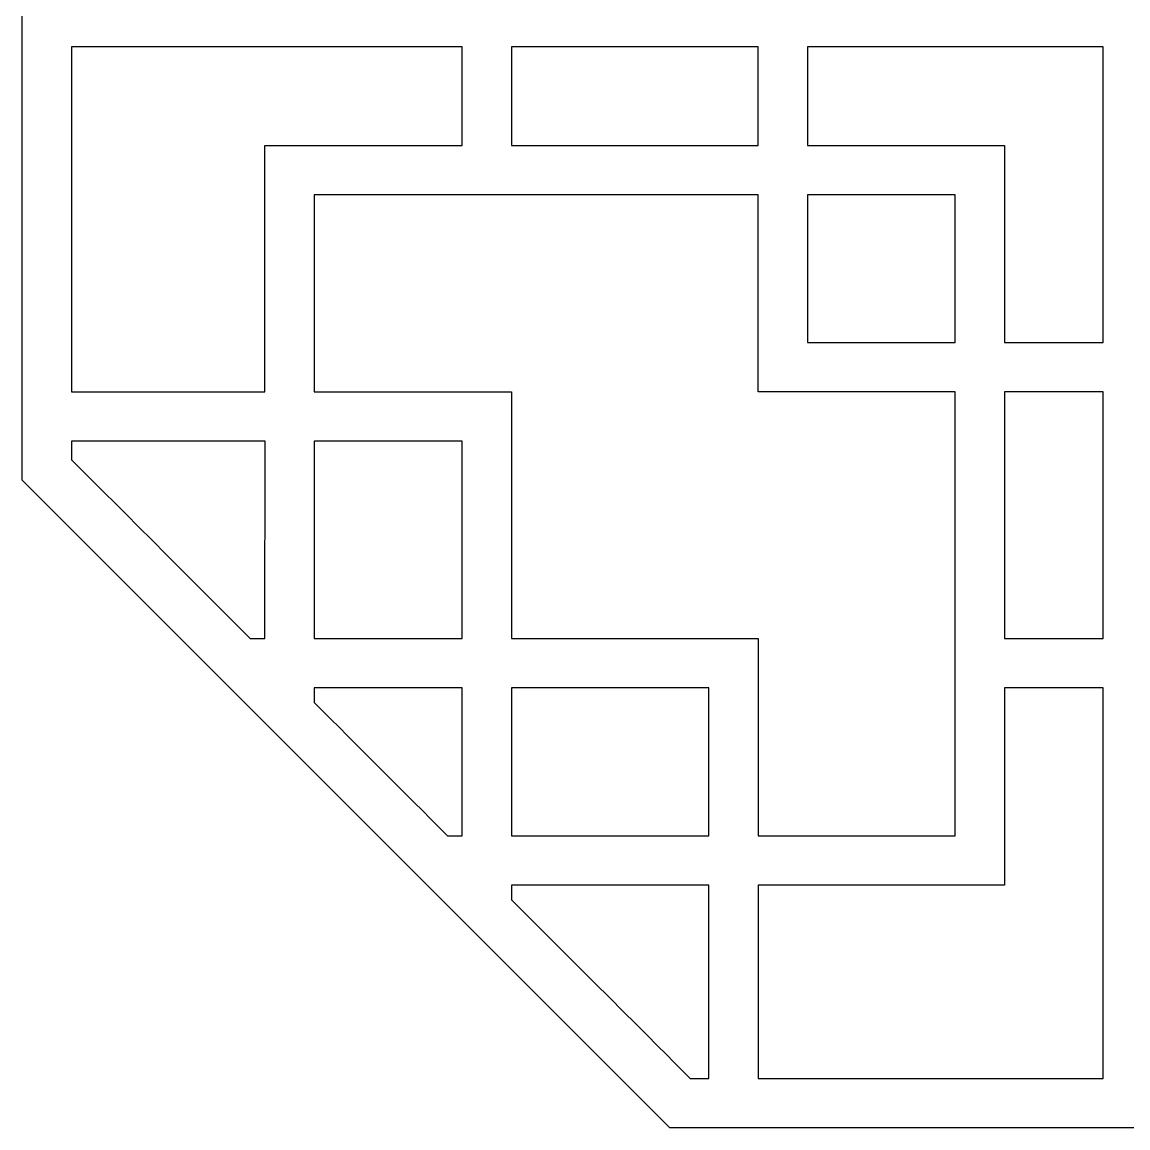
# Model space of a CAD drawing. Header units: centimetres. Extents: x -7.3 to 5.7, y -13.2 to 13.7.
# Drawn here: x -7.33 to -0.8, y 0.62 to 7.15 of the extents above; entities that cross this region are included whole.
import ezdxf

# ---------------------------------------------------------------- set-up
doc = ezdxf.new("R2010")
doc.units = ezdxf.units.CM
doc.header["$MEASUREMENT"] = 0
doc.layers.add('layer 1', color=7, linetype='Continuous')

msp = doc.modelspace()

# ---------------------------------------------------------------- linework, layer by layer
at = {"layer": 'layer 1', "color": 177}
for points, knots in [([(5.72088, 9.84734), (5.72088, 9.84734), (1.89988, 13.66834), (1.89988, 13.66834), (1.89988, 13.66834), (1.89988, 13.66834), (-3.50464, 13.66834), (-3.50464, 13.66834), (-3.50464, 13.66834), (-3.50464, 13.66834), (-7.32564, 9.84734), (-7.32564, 9.84734), (-7.32564, 9.84734), (-7.32564, 9.84734), (-7.32564, 4.44282), (-7.32564, 4.44282), (-7.32564, 4.44282), (-7.32564, 4.44282), (-3.50464, 0.62182), (-3.50464, 0.62182), (-3.50464, 0.62182), (-3.50464, 0.62182), (1.89988, 0.62182), (1.89988, 0.62182), (1.89988, 0.62182), (1.89988, 0.62182), (5.72088, 4.44282), (5.72088, 4.44282), (5.72088, 4.44282), (5.72088, 4.44282), (5.72088, 9.84734), (5.72088, 9.84734), (5.72088, 9.84734), (5.72088, 9.84734), (5.72088, 9.84734), (5.72088, 9.84734)], [0, 0, 0, 0, 0.1, 0.1, 0.1, 0.1, 0.2, 0.2, 0.2, 0.2, 0.3, 0.3, 0.3, 0.3, 0.4, 0.4, 0.4, 0.4, 0.5, 0.5, 0.5, 0.5, 0.6, 0.6, 0.6, 0.6, 0.7, 0.7, 0.7, 0.7, 0.8, 0.8, 0.8, 0.8, 1, 1, 1, 1]), ([(-7.03455, 6.99994), (-7.03455, 6.99994), (-4.72938, 6.99994), (-4.72938, 6.99994), (-4.72938, 6.99994), (-4.72938, 6.99994), (-4.72938, 6.41774), (-4.72938, 6.41774), (-4.72938, 6.41774), (-4.72938, 6.41774), (-5.89298, 6.41774), (-5.89298, 6.41774), (-5.89298, 6.41774), (-5.89298, 6.41774), (-5.89298, 4.96386), (-5.89298, 4.96386), (-5.89298, 4.96386), (-5.89298, 4.96386), (-7.03455, 4.96386), (-7.03455, 4.96386), (-7.03455, 4.96386), (-7.03455, 4.96386), (-7.03455, 5.05274), (-7.03455, 5.05274), (-7.03455, 5.05274), (-7.03455, 5.05274), (-7.03455, 5.14896), (-7.03455, 5.14896), (-7.03455, 5.14896), (-7.03455, 5.14896), (-7.03455, 5.2517), (-7.03455, 5.2517), (-7.03455, 5.2517), (-7.03455, 5.2517), (-7.03455, 5.36097), (-7.03455, 5.36097), (-7.03455, 5.36097), (-7.03455, 5.36097), (-7.03455, 5.47593), (-7.03455, 5.47593), (-7.03455, 5.47593), (-7.03455, 5.47593), (-7.03455, 5.59661), (-7.03455, 5.59661), (-7.03455, 5.59661), (-7.03455, 5.59661), (-7.03455, 5.72219), (-7.03455, 5.72219), (-7.03455, 5.72219), (-7.03455, 5.72219), (-7.03455, 5.85184), (-7.03455, 5.85184), (-7.03455, 5.85184), (-7.03455, 5.85184), (-7.03455, 5.98557), (-7.03455, 5.98557), (-7.03455, 5.98557), (-7.03455, 5.98557), (-7.03455, 6.12337), (-7.03455, 6.12337), (-7.03455, 6.12337), (-7.03455, 6.12337), (-7.03455, 6.26444), (-7.03455, 6.26444), (-7.03455, 6.26444), (-7.03455, 6.26444), (-7.03455, 6.40795), (-7.03455, 6.40795), (-7.03455, 6.40795), (-7.03455, 6.40795), (-7.03455, 6.55309), (-7.03455, 6.55309), (-7.03455, 6.55309), (-7.03455, 6.55309), (-7.03455, 6.70068), (-7.03455, 6.70068), (-7.03455, 6.70068), (-7.03455, 6.70068), (-7.03455, 6.8499), (-7.03455, 6.8499), (-7.03455, 6.8499), (-7.03455, 6.8499), (-7.03455, 6.99994), (-7.03455, 6.99994)], [0, 0, 0, 0, 0.0454545, 0.0454545, 0.0454545, 0.0454545, 0.0909091, 0.0909091, 0.0909091, 0.0909091, 0.1363636, 0.1363636, 0.1363636, 0.1363636, 0.1818182, 0.1818182, 0.1818182, 0.1818182, 0.2272727, 0.2272727, 0.2272727, 0.2272727, 0.2727273, 0.2727273, 0.2727273, 0.2727273, 0.3181818, 0.3181818, 0.3181818, 0.3181818, 0.3636364, 0.3636364, 0.3636364, 0.3636364, 0.4090909, 0.4090909, 0.4090909, 0.4090909, 0.4545455, 0.4545455, 0.4545455, 0.4545455, 0.5, 0.5, 0.5, 0.5, 0.5454545, 0.5454545, 0.5454545, 0.5454545, 0.5909091, 0.5909091, 0.5909091, 0.5909091, 0.6363636, 0.6363636, 0.6363636, 0.6363636, 0.6818182, 0.6818182, 0.6818182, 0.6818182, 0.7272727, 0.7272727, 0.7272727, 0.7272727, 0.7727273, 0.7727273, 0.7727273, 0.7727273, 0.8181818, 0.8181818, 0.8181818, 0.8181818, 0.8636364, 0.8636364, 0.8636364, 0.8636364, 0.9090909, 0.9090909, 0.9090909, 0.9090909, 1, 1, 1, 1]), ([(-2.9836, 6.99994), (-2.9836, 6.99994), (-2.9836, 6.41774), (-2.9836, 6.41774), (-2.9836, 6.41774), (-2.9836, 6.41774), (-4.43829, 6.41774), (-4.43829, 6.41774), (-4.43829, 6.41774), (-4.43829, 6.41774), (-4.43829, 6.99994), (-4.43829, 6.99994), (-4.43829, 6.99994), (-4.43829, 6.99994), (-2.9836, 6.99994), (-2.9836, 6.99994), (-2.9836, 6.99994), (-2.9836, 6.99994), (-2.9836, 6.99994), (-2.9836, 6.99994)], [0, 0, 0, 0, 0.1666667, 0.1666667, 0.1666667, 0.1666667, 0.3333333, 0.3333333, 0.3333333, 0.3333333, 0.5, 0.5, 0.5, 0.5, 0.6666667, 0.6666667, 0.6666667, 0.6666667, 1, 1, 1, 1]), ([(-1.52972, 6.41774), (-1.52972, 6.41774), (-1.52972, 6.41774), (-1.52972, 6.41774), (-1.52972, 6.41774), (-1.52972, 6.41774), (-2.69332, 6.41774), (-2.69332, 6.41774), (-2.69332, 6.41774), (-2.69332, 6.41774), (-2.69332, 6.99994), (-2.69332, 6.99994), (-2.69332, 6.99994), (-2.69332, 6.99994), (-0.94752, 6.99994), (-0.94752, 6.99994), (-0.94752, 6.99994), (-0.94752, 6.99994), (-0.94752, 5.25414), (-0.94752, 5.25414), (-0.94752, 5.25414), (-0.94752, 5.25414), (-1.52972, 5.25414), (-1.52972, 5.25414), (-1.52972, 5.25414), (-1.52972, 5.25414), (-1.52972, 6.41774), (-1.52972, 6.41774), (-1.52972, 6.41774), (-1.52972, 6.41774), (-1.52972, 6.41774), (-1.52972, 6.41774)], [0, 0, 0, 0, 0.1111111, 0.1111111, 0.1111111, 0.1111111, 0.2222222, 0.2222222, 0.2222222, 0.2222222, 0.3333333, 0.3333333, 0.3333333, 0.3333333, 0.4444444, 0.4444444, 0.4444444, 0.4444444, 0.5555556, 0.5555556, 0.5555556, 0.5555556, 0.6666667, 0.6666667, 0.6666667, 0.6666667, 0.7777778, 0.7777778, 0.7777778, 0.7777778, 1, 1, 1, 1]), ([(-2.9836, 3.50917), (-2.9836, 3.50917), (-2.9836, 3.50917), (-2.9836, 3.50917), (-2.9836, 3.50917), (-2.9836, 3.50917), (-4.43829, 3.50917), (-4.43829, 3.50917), (-4.43829, 3.50917), (-4.43829, 3.50917), (-4.43829, 4.96386), (-4.43829, 4.96386), (-4.43829, 4.96386), (-4.43829, 4.96386), (-5.60187, 4.96386), (-5.60187, 4.96386), (-5.60187, 4.96386), (-5.60187, 4.96386), (-5.60187, 6.12663), (-5.60187, 6.12663), (-5.60187, 6.12663), (-5.60187, 6.12663), (-2.9836, 6.12663), (-2.9836, 6.12663), (-2.9836, 6.12663), (-2.9836, 6.12663), (-2.9836, 4.96386), (-2.9836, 4.96386), (-2.9836, 4.96386), (-2.9836, 4.96386), (-1.82083, 4.96386), (-1.82083, 4.96386), (-1.82083, 4.96386), (-1.82083, 4.96386), (-1.82083, 2.34559), (-1.82083, 2.34559), (-1.82083, 2.34559), (-1.82083, 2.34559), (-2.9836, 2.34559), (-2.9836, 2.34559), (-2.9836, 2.34559), (-2.9836, 2.34559), (-2.9836, 3.50917), (-2.9836, 3.50917), (-2.9836, 3.50917), (-2.9836, 3.50917), (-2.9836, 3.50917), (-2.9836, 3.50917)], [0, 0, 0, 0, 0.0769231, 0.0769231, 0.0769231, 0.0769231, 0.1538462, 0.1538462, 0.1538462, 0.1538462, 0.2307692, 0.2307692, 0.2307692, 0.2307692, 0.3076923, 0.3076923, 0.3076923, 0.3076923, 0.3846154, 0.3846154, 0.3846154, 0.3846154, 0.4615385, 0.4615385, 0.4615385, 0.4615385, 0.5384615, 0.5384615, 0.5384615, 0.5384615, 0.6153846, 0.6153846, 0.6153846, 0.6153846, 0.6923077, 0.6923077, 0.6923077, 0.6923077, 0.7692308, 0.7692308, 0.7692308, 0.7692308, 0.8461538, 0.8461538, 0.8461538, 0.8461538, 1, 1, 1, 1]), ([(-1.82083, 5.25414), (-1.82083, 5.25414), (-2.69332, 5.25414), (-2.69332, 5.25414), (-2.69332, 5.25414), (-2.69332, 5.25414), (-2.69332, 6.12663), (-2.69332, 6.12663), (-2.69332, 6.12663), (-2.69332, 6.12663), (-1.82083, 6.12663), (-1.82083, 6.12663), (-1.82083, 6.12663), (-1.82083, 6.12663), (-1.82083, 5.25414), (-1.82083, 5.25414), (-1.82083, 5.25414), (-1.82083, 5.25414), (-1.82083, 5.25414), (-1.82083, 5.25414)], [0, 0, 0, 0, 0.1666667, 0.1666667, 0.1666667, 0.1666667, 0.3333333, 0.3333333, 0.3333333, 0.3333333, 0.5, 0.5, 0.5, 0.5, 0.6666667, 0.6666667, 0.6666667, 0.6666667, 1, 1, 1, 1]), ([(-1.52972, 4.96386), (-1.52972, 4.96386), (-0.94752, 4.96386), (-0.94752, 4.96386), (-0.94752, 4.96386), (-0.94752, 4.96386), (-0.94752, 3.50917), (-0.94752, 3.50917), (-0.94752, 3.50917), (-0.94752, 3.50917), (-1.52972, 3.50917), (-1.52972, 3.50917), (-1.52972, 3.50917), (-1.52972, 3.50917), (-1.52972, 4.96386), (-1.52972, 4.96386), (-1.52972, 4.96386), (-1.52972, 4.96386), (-1.52972, 4.96386), (-1.52972, 4.96386)], [0, 0, 0, 0, 0.1666667, 0.1666667, 0.1666667, 0.1666667, 0.3333333, 0.3333333, 0.3333333, 0.3333333, 0.5, 0.5, 0.5, 0.5, 0.6666667, 0.6666667, 0.6666667, 0.6666667, 1, 1, 1, 1]), ([(-7.03455, 4.5635), (-7.03455, 4.5635), (-7.03455, 4.57572), (-7.03455, 4.57572), (-7.03455, 4.57572), (-7.03455, 4.57572), (-7.03455, 4.59856), (-7.03455, 4.59856), (-7.03455, 4.59856), (-7.03455, 4.59856), (-7.03455, 4.63036), (-7.03455, 4.63036), (-7.03455, 4.63036), (-7.03455, 4.63036), (-7.03455, 4.67276), (-7.03455, 4.67276), (-7.03455, 4.67276), (-7.03455, 4.67276), (-5.89215, 4.67276), (-5.89215, 4.67276), (-5.89215, 4.67276), (-5.89215, 4.67276), (-5.89298, 3.50917), (-5.89298, 3.50917), (-5.89298, 3.50917), (-5.89298, 3.50917), (-5.98022, 3.50917), (-5.98022, 3.50917), (-5.98022, 3.50917), (-5.98022, 3.50917), (-6.08622, 3.61517), (-6.08622, 3.61517), (-6.08622, 3.61517), (-6.08622, 3.61517), (-6.18978, 3.71874), (-6.18978, 3.71874), (-6.18978, 3.71874), (-6.18978, 3.71874), (-6.28844, 3.8174), (-6.28844, 3.8174), (-6.28844, 3.8174), (-6.28844, 3.8174), (-6.38385, 3.9128), (-6.38385, 3.9128), (-6.38385, 3.9128), (-6.38385, 3.9128), (-6.47355, 4.0025), (-6.47355, 4.0025), (-6.47355, 4.0025), (-6.47355, 4.0025), (-6.55916, 4.08811), (-6.55916, 4.08811), (-6.55916, 4.08811), (-6.55916, 4.08811), (-6.63907, 4.16721), (-6.63907, 4.16721), (-6.63907, 4.16721), (-6.63907, 4.16721), (-6.71245, 4.24141), (-6.71245, 4.24141), (-6.71245, 4.24141), (-6.71245, 4.24141), (-6.77932, 4.30827), (-6.77932, 4.30827), (-6.77932, 4.30827), (-6.77932, 4.30827), (-6.83966, 4.36861), (-6.83966, 4.36861), (-6.83966, 4.36861), (-6.83966, 4.36861), (-6.89347, 4.42162), (-6.89347, 4.42162), (-6.89347, 4.42162), (-6.89347, 4.42162), (-6.93833, 4.46728), (-6.93833, 4.46728), (-6.93833, 4.46728), (-6.93833, 4.46728), (-6.97584, 4.50479), (-6.97584, 4.50479), (-6.97584, 4.50479), (-6.97584, 4.50479), (-7.00437, 4.53332), (-7.00437, 4.53332), (-7.00437, 4.53332), (-7.00437, 4.53332), (-7.02476, 4.55289), (-7.02476, 4.55289), (-7.02476, 4.55289), (-7.02476, 4.55289), (-7.03455, 4.5635), (-7.03455, 4.5635), (-7.03455, 4.5635), (-7.03455, 4.5635), (-7.03455, 4.5635), (-7.03455, 4.5635)], [0, 0, 0, 0, 0.04, 0.04, 0.04, 0.04, 0.08, 0.08, 0.08, 0.08, 0.12, 0.12, 0.12, 0.12, 0.16, 0.16, 0.16, 0.16, 0.2, 0.2, 0.2, 0.2, 0.24, 0.24, 0.24, 0.24, 0.28, 0.28, 0.28, 0.28, 0.32, 0.32, 0.32, 0.32, 0.36, 0.36, 0.36, 0.36, 0.4, 0.4, 0.4, 0.4, 0.44, 0.44, 0.44, 0.44, 0.48, 0.48, 0.48, 0.48, 0.52, 0.52, 0.52, 0.52, 0.56, 0.56, 0.56, 0.56, 0.6, 0.6, 0.6, 0.6, 0.64, 0.64, 0.64, 0.64, 0.68, 0.68, 0.68, 0.68, 0.72, 0.72, 0.72, 0.72, 0.76, 0.76, 0.76, 0.76, 0.8, 0.8, 0.8, 0.8, 0.84, 0.84, 0.84, 0.84, 0.88, 0.88, 0.88, 0.88, 0.92, 0.92, 0.92, 0.92, 1, 1, 1, 1]), ([(-4.72938, 3.50917), (-4.72938, 3.50917), (-5.60187, 3.50917), (-5.60187, 3.50917), (-5.60187, 3.50917), (-5.60187, 3.50917), (-5.60187, 4.67276), (-5.60187, 4.67276), (-5.60187, 4.67276), (-5.60187, 4.67276), (-4.72938, 4.67276), (-4.72938, 4.67276), (-4.72938, 4.67276), (-4.72938, 4.67276), (-4.72938, 3.50917), (-4.72938, 3.50917), (-4.72938, 3.50917), (-4.72938, 3.50917), (-4.72938, 3.50917), (-4.72938, 3.50917)], [0, 0, 0, 0, 0.1666667, 0.1666667, 0.1666667, 0.1666667, 0.3333333, 0.3333333, 0.3333333, 0.3333333, 0.5, 0.5, 0.5, 0.5, 0.6666667, 0.6666667, 0.6666667, 0.6666667, 1, 1, 1, 1]), ([(-5.60187, 3.13082), (-5.60187, 3.13082), (-5.60187, 3.21808), (-5.60187, 3.21808), (-5.60187, 3.21808), (-5.60187, 3.21808), (-4.72938, 3.21808), (-4.72938, 3.21808), (-4.72938, 3.21808), (-4.72938, 3.21808), (-4.72938, 2.34559), (-4.72938, 2.34559), (-4.72938, 2.34559), (-4.72938, 2.34559), (-4.81664, 2.34559), (-4.81664, 2.34559), (-4.81664, 2.34559), (-4.81664, 2.34559), (-4.86556, 2.39369), (-4.86556, 2.39369), (-4.86556, 2.39369), (-4.86556, 2.39369), (-4.91366, 2.44262), (-4.91366, 2.44262), (-4.91366, 2.44262), (-4.91366, 2.44262), (-4.96259, 2.49154), (-4.96259, 2.49154), (-4.96259, 2.49154), (-4.96259, 2.49154), (-5.01234, 2.54047), (-5.01234, 2.54047), (-5.01234, 2.54047), (-5.01234, 2.54047), (-5.06126, 2.59021), (-5.06126, 2.59021), (-5.06126, 2.59021), (-5.06126, 2.59021), (-5.11018, 2.63914), (-5.11018, 2.63914), (-5.11018, 2.63914), (-5.11018, 2.63914), (-5.15992, 2.68887), (-5.15992, 2.68887), (-5.15992, 2.68887), (-5.15992, 2.68887), (-5.20884, 2.7378), (-5.20884, 2.7378), (-5.20884, 2.7378), (-5.20884, 2.7378), (-5.25859, 2.78754), (-5.25859, 2.78754), (-5.25859, 2.78754), (-5.25859, 2.78754), (-5.30832, 2.83728), (-5.30832, 2.83728), (-5.30832, 2.83728), (-5.30832, 2.83728), (-5.35725, 2.8862), (-5.35725, 2.8862), (-5.35725, 2.8862), (-5.35725, 2.8862), (-5.40617, 2.93512), (-5.40617, 2.93512), (-5.40617, 2.93512), (-5.40617, 2.93512), (-5.45592, 2.98487), (-5.45592, 2.98487), (-5.45592, 2.98487), (-5.45592, 2.98487), (-5.50484, 3.03379), (-5.50484, 3.03379), (-5.50484, 3.03379), (-5.50484, 3.03379), (-5.55294, 3.0819), (-5.55294, 3.0819), (-5.55294, 3.0819), (-5.55294, 3.0819), (-5.60187, 3.13082), (-5.60187, 3.13082), (-5.60187, 3.13082), (-5.60187, 3.13082), (-5.60187, 3.13082), (-5.60187, 3.13082)], [0, 0, 0, 0, 0.0454545, 0.0454545, 0.0454545, 0.0454545, 0.0909091, 0.0909091, 0.0909091, 0.0909091, 0.1363636, 0.1363636, 0.1363636, 0.1363636, 0.1818182, 0.1818182, 0.1818182, 0.1818182, 0.2272727, 0.2272727, 0.2272727, 0.2272727, 0.2727273, 0.2727273, 0.2727273, 0.2727273, 0.3181818, 0.3181818, 0.3181818, 0.3181818, 0.3636364, 0.3636364, 0.3636364, 0.3636364, 0.4090909, 0.4090909, 0.4090909, 0.4090909, 0.4545455, 0.4545455, 0.4545455, 0.4545455, 0.5, 0.5, 0.5, 0.5, 0.5454545, 0.5454545, 0.5454545, 0.5454545, 0.5909091, 0.5909091, 0.5909091, 0.5909091, 0.6363636, 0.6363636, 0.6363636, 0.6363636, 0.6818182, 0.6818182, 0.6818182, 0.6818182, 0.7272727, 0.7272727, 0.7272727, 0.7272727, 0.7727273, 0.7727273, 0.7727273, 0.7727273, 0.8181818, 0.8181818, 0.8181818, 0.8181818, 0.8636364, 0.8636364, 0.8636364, 0.8636364, 0.9090909, 0.9090909, 0.9090909, 0.9090909, 1, 1, 1, 1]), ([(-3.2747, 2.34559), (-3.2747, 2.34559), (-4.43829, 2.34559), (-4.43829, 2.34559), (-4.43829, 2.34559), (-4.43829, 2.34559), (-4.43829, 3.21808), (-4.43829, 3.21808), (-4.43829, 3.21808), (-4.43829, 3.21808), (-3.2747, 3.21808), (-3.2747, 3.21808), (-3.2747, 3.21808), (-3.2747, 3.21808), (-3.2747, 2.34559), (-3.2747, 2.34559), (-3.2747, 2.34559), (-3.2747, 2.34559), (-3.2747, 2.34559), (-3.2747, 2.34559)], [0, 0, 0, 0, 0.1666667, 0.1666667, 0.1666667, 0.1666667, 0.3333333, 0.3333333, 0.3333333, 0.3333333, 0.5, 0.5, 0.5, 0.5, 0.6666667, 0.6666667, 0.6666667, 0.6666667, 1, 1, 1, 1]), ([(-2.9836, 2.05448), (-2.9836, 2.05448), (-1.52972, 2.05448), (-1.52972, 2.05448), (-1.52972, 2.05448), (-1.52972, 2.05448), (-1.52972, 3.21808), (-1.52972, 3.21808), (-1.52972, 3.21808), (-1.52972, 3.21808), (-0.94752, 3.21808), (-0.94752, 3.21808), (-0.94752, 3.21808), (-0.94752, 3.21808), (-0.94752, 0.91291), (-0.94752, 0.91291), (-0.94752, 0.91291), (-0.94752, 0.91291), (-1.09756, 0.91291), (-1.09756, 0.91291), (-1.09756, 0.91291), (-1.09756, 0.91291), (-1.24596, 0.91291), (-1.24596, 0.91291), (-1.24596, 0.91291), (-1.24596, 0.91291), (-1.39356, 0.91291), (-1.39356, 0.91291), (-1.39356, 0.91291), (-1.39356, 0.91291), (-1.53951, 0.91291), (-1.53951, 0.91291), (-1.53951, 0.91291), (-1.53951, 0.91291), (-1.68302, 0.91291), (-1.68302, 0.91291), (-1.68302, 0.91291), (-1.68302, 0.91291), (-1.82409, 0.91291), (-1.82409, 0.91291), (-1.82409, 0.91291), (-1.82409, 0.91291), (-1.96189, 0.91291), (-1.96189, 0.91291), (-1.96189, 0.91291), (-1.96189, 0.91291), (-2.09562, 0.91291), (-2.09562, 0.91291), (-2.09562, 0.91291), (-2.09562, 0.91291), (-2.22527, 0.91291), (-2.22527, 0.91291), (-2.22527, 0.91291), (-2.22527, 0.91291), (-2.35085, 0.91291), (-2.35085, 0.91291), (-2.35085, 0.91291), (-2.35085, 0.91291), (-2.47153, 0.91291), (-2.47153, 0.91291), (-2.47153, 0.91291), (-2.47153, 0.91291), (-2.58649, 0.91291), (-2.58649, 0.91291), (-2.58649, 0.91291), (-2.58649, 0.91291), (-2.69576, 0.91291), (-2.69576, 0.91291), (-2.69576, 0.91291), (-2.69576, 0.91291), (-2.7985, 0.91291), (-2.7985, 0.91291), (-2.7985, 0.91291), (-2.7985, 0.91291), (-2.89472, 0.91291), (-2.89472, 0.91291), (-2.89472, 0.91291), (-2.89472, 0.91291), (-2.9836, 0.91291), (-2.9836, 0.91291), (-2.9836, 0.91291), (-2.9836, 0.91291), (-2.9836, 2.05448), (-2.9836, 2.05448), (-2.9836, 2.05448), (-2.9836, 2.05448), (-2.9836, 2.05448), (-2.9836, 2.05448)], [0, 0, 0, 0, 0.0434783, 0.0434783, 0.0434783, 0.0434783, 0.0869565, 0.0869565, 0.0869565, 0.0869565, 0.1304348, 0.1304348, 0.1304348, 0.1304348, 0.173913, 0.173913, 0.173913, 0.173913, 0.2173913, 0.2173913, 0.2173913, 0.2173913, 0.2608696, 0.2608696, 0.2608696, 0.2608696, 0.3043478, 0.3043478, 0.3043478, 0.3043478, 0.3478261, 0.3478261, 0.3478261, 0.3478261, 0.3913043, 0.3913043, 0.3913043, 0.3913043, 0.4347826, 0.4347826, 0.4347826, 0.4347826, 0.4782609, 0.4782609, 0.4782609, 0.4782609, 0.5217391, 0.5217391, 0.5217391, 0.5217391, 0.5652174, 0.5652174, 0.5652174, 0.5652174, 0.6086957, 0.6086957, 0.6086957, 0.6086957, 0.6521739, 0.6521739, 0.6521739, 0.6521739, 0.6956522, 0.6956522, 0.6956522, 0.6956522, 0.7391304, 0.7391304, 0.7391304, 0.7391304, 0.7826087, 0.7826087, 0.7826087, 0.7826087, 0.826087, 0.826087, 0.826087, 0.826087, 0.8695652, 0.8695652, 0.8695652, 0.8695652, 0.9130435, 0.9130435, 0.9130435, 0.9130435, 1, 1, 1, 1]), ([(-4.43829, 1.96724), (-4.43829, 1.96724), (-4.43829, 2.05448), (-4.43829, 2.05448), (-4.43829, 2.05448), (-4.43829, 2.05448), (-3.2747, 2.05448), (-3.2747, 2.05448), (-3.2747, 2.05448), (-3.2747, 2.05448), (-3.2747, 0.91291), (-3.2747, 0.91291), (-3.2747, 0.91291), (-3.2747, 0.91291), (-3.3171, 0.91291), (-3.3171, 0.91291), (-3.3171, 0.91291), (-3.3171, 0.91291), (-3.3489, 0.91291), (-3.3489, 0.91291), (-3.3489, 0.91291), (-3.3489, 0.91291), (-3.37174, 0.91291), (-3.37174, 0.91291), (-3.37174, 0.91291), (-3.37174, 0.91291), (-3.38396, 0.91291), (-3.38396, 0.91291), (-3.38396, 0.91291), (-3.38396, 0.91291), (-3.39374, 0.9227), (-3.39374, 0.9227), (-3.39374, 0.9227), (-3.39374, 0.9227), (-3.41414, 0.94309), (-3.41414, 0.94309), (-3.41414, 0.94309), (-3.41414, 0.94309), (-3.44267, 0.97162), (-3.44267, 0.97162), (-3.44267, 0.97162), (-3.44267, 0.97162), (-3.48018, 1.00913), (-3.48018, 1.00913), (-3.48018, 1.00913), (-3.48018, 1.00913), (-3.52503, 1.05399), (-3.52503, 1.05399), (-3.52503, 1.05399), (-3.52503, 1.05399), (-3.57885, 1.1078), (-3.57885, 1.1078), (-3.57885, 1.1078), (-3.57885, 1.1078), (-3.63919, 1.16814), (-3.63919, 1.16814), (-3.63919, 1.16814), (-3.63919, 1.16814), (-3.70605, 1.23501), (-3.70605, 1.23501), (-3.70605, 1.23501), (-3.70605, 1.23501), (-3.78025, 1.30839), (-3.78025, 1.30839), (-3.78025, 1.30839), (-3.78025, 1.30839), (-3.85935, 1.3883), (-3.85935, 1.3883), (-3.85935, 1.3883), (-3.85935, 1.3883), (-3.94496, 1.47391), (-3.94496, 1.47391), (-3.94496, 1.47391), (-3.94496, 1.47391), (-4.03466, 1.56361), (-4.03466, 1.56361), (-4.03466, 1.56361), (-4.03466, 1.56361), (-4.13006, 1.65902), (-4.13006, 1.65902), (-4.13006, 1.65902), (-4.13006, 1.65902), (-4.22872, 1.75768), (-4.22872, 1.75768), (-4.22872, 1.75768), (-4.22872, 1.75768), (-4.33229, 1.86042), (-4.33229, 1.86042), (-4.33229, 1.86042), (-4.33229, 1.86042), (-4.43829, 1.96724), (-4.43829, 1.96724), (-4.43829, 1.96724), (-4.43829, 1.96724), (-4.43829, 1.96724), (-4.43829, 1.96724)], [0, 0, 0, 0, 0.04, 0.04, 0.04, 0.04, 0.08, 0.08, 0.08, 0.08, 0.12, 0.12, 0.12, 0.12, 0.16, 0.16, 0.16, 0.16, 0.2, 0.2, 0.2, 0.2, 0.24, 0.24, 0.24, 0.24, 0.28, 0.28, 0.28, 0.28, 0.32, 0.32, 0.32, 0.32, 0.36, 0.36, 0.36, 0.36, 0.4, 0.4, 0.4, 0.4, 0.44, 0.44, 0.44, 0.44, 0.48, 0.48, 0.48, 0.48, 0.52, 0.52, 0.52, 0.52, 0.56, 0.56, 0.56, 0.56, 0.6, 0.6, 0.6, 0.6, 0.64, 0.64, 0.64, 0.64, 0.68, 0.68, 0.68, 0.68, 0.72, 0.72, 0.72, 0.72, 0.76, 0.76, 0.76, 0.76, 0.8, 0.8, 0.8, 0.8, 0.84, 0.84, 0.84, 0.84, 0.88, 0.88, 0.88, 0.88, 0.92, 0.92, 0.92, 0.92, 1, 1, 1, 1])]:
    msp.add_open_spline(points, degree=3, knots=knots, dxfattribs=at)
at = {"layer": 'layer 1', "lineweight": 9}
for points, knots in [([(5.72088, 9.84734), (5.72088, 9.84734), (1.89988, 13.66834), (1.89988, 13.66834), (1.89988, 13.66834), (1.89988, 13.66834), (-3.50464, 13.66834), (-3.50464, 13.66834), (-3.50464, 13.66834), (-3.50464, 13.66834), (-7.32564, 9.84734), (-7.32564, 9.84734), (-7.32564, 9.84734), (-7.32564, 9.84734), (-7.32564, 4.44282), (-7.32564, 4.44282), (-7.32564, 4.44282), (-7.32564, 4.44282), (-3.50464, 0.62182), (-3.50464, 0.62182), (-3.50464, 0.62182), (-3.50464, 0.62182), (1.89988, 0.62182), (1.89988, 0.62182), (1.89988, 0.62182), (1.89988, 0.62182), (5.72088, 4.44282), (5.72088, 4.44282), (5.72088, 4.44282), (5.72088, 4.44282), (5.72088, 9.84734), (5.72088, 9.84734), (5.72088, 9.84734), (5.72088, 9.84734), (5.72088, 9.84734), (5.72088, 9.84734)], [0, 0, 0, 0, 0.1, 0.1, 0.1, 0.1, 0.2, 0.2, 0.2, 0.2, 0.3, 0.3, 0.3, 0.3, 0.4, 0.4, 0.4, 0.4, 0.5, 0.5, 0.5, 0.5, 0.6, 0.6, 0.6, 0.6, 0.7, 0.7, 0.7, 0.7, 0.8, 0.8, 0.8, 0.8, 1, 1, 1, 1]), ([(-7.03455, 6.99994), (-7.03455, 6.99994), (-4.72938, 6.99994), (-4.72938, 6.99994), (-4.72938, 6.99994), (-4.72938, 6.99994), (-4.72938, 6.41774), (-4.72938, 6.41774), (-4.72938, 6.41774), (-4.72938, 6.41774), (-5.89298, 6.41774), (-5.89298, 6.41774), (-5.89298, 6.41774), (-5.89298, 6.41774), (-5.89298, 4.96386), (-5.89298, 4.96386), (-5.89298, 4.96386), (-5.89298, 4.96386), (-7.03455, 4.96386), (-7.03455, 4.96386), (-7.03455, 4.96386), (-7.03455, 4.96386), (-7.03455, 5.05274), (-7.03455, 5.05274), (-7.03455, 5.05274), (-7.03455, 5.05274), (-7.03455, 5.14896), (-7.03455, 5.14896), (-7.03455, 5.14896), (-7.03455, 5.14896), (-7.03455, 5.2517), (-7.03455, 5.2517), (-7.03455, 5.2517), (-7.03455, 5.2517), (-7.03455, 5.36097), (-7.03455, 5.36097), (-7.03455, 5.36097), (-7.03455, 5.36097), (-7.03455, 5.47593), (-7.03455, 5.47593), (-7.03455, 5.47593), (-7.03455, 5.47593), (-7.03455, 5.59661), (-7.03455, 5.59661), (-7.03455, 5.59661), (-7.03455, 5.59661), (-7.03455, 5.72219), (-7.03455, 5.72219), (-7.03455, 5.72219), (-7.03455, 5.72219), (-7.03455, 5.85184), (-7.03455, 5.85184), (-7.03455, 5.85184), (-7.03455, 5.85184), (-7.03455, 5.98557), (-7.03455, 5.98557), (-7.03455, 5.98557), (-7.03455, 5.98557), (-7.03455, 6.12337), (-7.03455, 6.12337), (-7.03455, 6.12337), (-7.03455, 6.12337), (-7.03455, 6.26444), (-7.03455, 6.26444), (-7.03455, 6.26444), (-7.03455, 6.26444), (-7.03455, 6.40795), (-7.03455, 6.40795), (-7.03455, 6.40795), (-7.03455, 6.40795), (-7.03455, 6.55309), (-7.03455, 6.55309), (-7.03455, 6.55309), (-7.03455, 6.55309), (-7.03455, 6.70068), (-7.03455, 6.70068), (-7.03455, 6.70068), (-7.03455, 6.70068), (-7.03455, 6.8499), (-7.03455, 6.8499)], [0, 0, 0, 0, 0.047619, 0.047619, 0.047619, 0.047619, 0.0952381, 0.0952381, 0.0952381, 0.0952381, 0.1428571, 0.1428571, 0.1428571, 0.1428571, 0.1904762, 0.1904762, 0.1904762, 0.1904762, 0.2380952, 0.2380952, 0.2380952, 0.2380952, 0.2857143, 0.2857143, 0.2857143, 0.2857143, 0.3333333, 0.3333333, 0.3333333, 0.3333333, 0.3809524, 0.3809524, 0.3809524, 0.3809524, 0.4285714, 0.4285714, 0.4285714, 0.4285714, 0.4761905, 0.4761905, 0.4761905, 0.4761905, 0.5238095, 0.5238095, 0.5238095, 0.5238095, 0.5714286, 0.5714286, 0.5714286, 0.5714286, 0.6190476, 0.6190476, 0.6190476, 0.6190476, 0.6666667, 0.6666667, 0.6666667, 0.6666667, 0.7142857, 0.7142857, 0.7142857, 0.7142857, 0.7619048, 0.7619048, 0.7619048, 0.7619048, 0.8095238, 0.8095238, 0.8095238, 0.8095238, 0.8571429, 0.8571429, 0.8571429, 0.8571429, 0.9047619, 0.9047619, 0.9047619, 0.9047619, 1, 1, 1, 1]), ([(-2.9836, 6.99994), (-2.9836, 6.99994), (-2.9836, 6.41774), (-2.9836, 6.41774), (-2.9836, 6.41774), (-2.9836, 6.41774), (-4.43829, 6.41774), (-4.43829, 6.41774), (-4.43829, 6.41774), (-4.43829, 6.41774), (-4.43829, 6.99994), (-4.43829, 6.99994), (-4.43829, 6.99994), (-4.43829, 6.99994), (-2.9836, 6.99994), (-2.9836, 6.99994), (-2.9836, 6.99994), (-2.9836, 6.99994), (-2.9836, 6.99994), (-2.9836, 6.99994)], [0, 0, 0, 0, 0.1666667, 0.1666667, 0.1666667, 0.1666667, 0.3333333, 0.3333333, 0.3333333, 0.3333333, 0.5, 0.5, 0.5, 0.5, 0.6666667, 0.6666667, 0.6666667, 0.6666667, 1, 1, 1, 1]), ([(-1.52972, 6.41774), (-1.52972, 6.41774), (-1.52972, 6.41774), (-1.52972, 6.41774), (-1.52972, 6.41774), (-1.52972, 6.41774), (-2.69332, 6.41774), (-2.69332, 6.41774), (-2.69332, 6.41774), (-2.69332, 6.41774), (-2.69332, 6.99994), (-2.69332, 6.99994), (-2.69332, 6.99994), (-2.69332, 6.99994), (-0.94752, 6.99994), (-0.94752, 6.99994), (-0.94752, 6.99994), (-0.94752, 6.99994), (-0.94752, 5.25414), (-0.94752, 5.25414), (-0.94752, 5.25414), (-0.94752, 5.25414), (-1.52972, 5.25414), (-1.52972, 5.25414), (-1.52972, 5.25414), (-1.52972, 5.25414), (-1.52972, 6.41774), (-1.52972, 6.41774), (-1.52972, 6.41774), (-1.52972, 6.41774), (-1.52972, 6.41774), (-1.52972, 6.41774)], [0, 0, 0, 0, 0.1111111, 0.1111111, 0.1111111, 0.1111111, 0.2222222, 0.2222222, 0.2222222, 0.2222222, 0.3333333, 0.3333333, 0.3333333, 0.3333333, 0.4444444, 0.4444444, 0.4444444, 0.4444444, 0.5555556, 0.5555556, 0.5555556, 0.5555556, 0.6666667, 0.6666667, 0.6666667, 0.6666667, 0.7777778, 0.7777778, 0.7777778, 0.7777778, 1, 1, 1, 1]), ([(-2.9836, 3.50917), (-2.9836, 3.50917), (-2.9836, 3.50917), (-2.9836, 3.50917), (-2.9836, 3.50917), (-2.9836, 3.50917), (-4.43829, 3.50917), (-4.43829, 3.50917), (-4.43829, 3.50917), (-4.43829, 3.50917), (-4.43829, 4.96386), (-4.43829, 4.96386), (-4.43829, 4.96386), (-4.43829, 4.96386), (-5.60187, 4.96386), (-5.60187, 4.96386), (-5.60187, 4.96386), (-5.60187, 4.96386), (-5.60187, 6.12663), (-5.60187, 6.12663), (-5.60187, 6.12663), (-5.60187, 6.12663), (-2.9836, 6.12663), (-2.9836, 6.12663), (-2.9836, 6.12663), (-2.9836, 6.12663), (-2.9836, 4.96386), (-2.9836, 4.96386), (-2.9836, 4.96386), (-2.9836, 4.96386), (-1.82083, 4.96386), (-1.82083, 4.96386), (-1.82083, 4.96386), (-1.82083, 4.96386), (-1.82083, 2.34559), (-1.82083, 2.34559), (-1.82083, 2.34559), (-1.82083, 2.34559), (-2.9836, 2.34559), (-2.9836, 2.34559), (-2.9836, 2.34559), (-2.9836, 2.34559), (-2.9836, 3.50917), (-2.9836, 3.50917), (-2.9836, 3.50917), (-2.9836, 3.50917), (-2.9836, 3.50917), (-2.9836, 3.50917)], [0, 0, 0, 0, 0.0769231, 0.0769231, 0.0769231, 0.0769231, 0.1538462, 0.1538462, 0.1538462, 0.1538462, 0.2307692, 0.2307692, 0.2307692, 0.2307692, 0.3076923, 0.3076923, 0.3076923, 0.3076923, 0.3846154, 0.3846154, 0.3846154, 0.3846154, 0.4615385, 0.4615385, 0.4615385, 0.4615385, 0.5384615, 0.5384615, 0.5384615, 0.5384615, 0.6153846, 0.6153846, 0.6153846, 0.6153846, 0.6923077, 0.6923077, 0.6923077, 0.6923077, 0.7692308, 0.7692308, 0.7692308, 0.7692308, 0.8461538, 0.8461538, 0.8461538, 0.8461538, 1, 1, 1, 1]), ([(-1.82083, 5.25414), (-1.82083, 5.25414), (-2.69332, 5.25414), (-2.69332, 5.25414), (-2.69332, 5.25414), (-2.69332, 5.25414), (-2.69332, 6.12663), (-2.69332, 6.12663), (-2.69332, 6.12663), (-2.69332, 6.12663), (-1.82083, 6.12663), (-1.82083, 6.12663), (-1.82083, 6.12663), (-1.82083, 6.12663), (-1.82083, 5.25414), (-1.82083, 5.25414), (-1.82083, 5.25414), (-1.82083, 5.25414), (-1.82083, 5.25414), (-1.82083, 5.25414)], [0, 0, 0, 0, 0.1666667, 0.1666667, 0.1666667, 0.1666667, 0.3333333, 0.3333333, 0.3333333, 0.3333333, 0.5, 0.5, 0.5, 0.5, 0.6666667, 0.6666667, 0.6666667, 0.6666667, 1, 1, 1, 1]), ([(-1.52972, 4.96386), (-1.52972, 4.96386), (-0.94752, 4.96386), (-0.94752, 4.96386), (-0.94752, 4.96386), (-0.94752, 4.96386), (-0.94752, 3.50917), (-0.94752, 3.50917), (-0.94752, 3.50917), (-0.94752, 3.50917), (-1.52972, 3.50917), (-1.52972, 3.50917), (-1.52972, 3.50917), (-1.52972, 3.50917), (-1.52972, 4.96386), (-1.52972, 4.96386), (-1.52972, 4.96386), (-1.52972, 4.96386), (-1.52972, 4.96386), (-1.52972, 4.96386)], [0, 0, 0, 0, 0.1666667, 0.1666667, 0.1666667, 0.1666667, 0.3333333, 0.3333333, 0.3333333, 0.3333333, 0.5, 0.5, 0.5, 0.5, 0.6666667, 0.6666667, 0.6666667, 0.6666667, 1, 1, 1, 1]), ([(-7.03455, 4.5635), (-7.03455, 4.5635), (-7.03455, 4.57572), (-7.03455, 4.57572), (-7.03455, 4.57572), (-7.03455, 4.57572), (-7.03455, 4.59856), (-7.03455, 4.59856), (-7.03455, 4.59856), (-7.03455, 4.59856), (-7.03455, 4.63036), (-7.03455, 4.63036), (-7.03455, 4.63036), (-7.03455, 4.63036), (-7.03455, 4.67276), (-7.03455, 4.67276), (-7.03455, 4.67276), (-7.03455, 4.67276), (-5.89215, 4.67276), (-5.89215, 4.67276), (-5.89215, 4.67276), (-5.89215, 4.67276), (-5.89298, 3.50917), (-5.89298, 3.50917), (-5.89298, 3.50917), (-5.89298, 3.50917), (-5.98022, 3.50917), (-5.98022, 3.50917), (-5.98022, 3.50917), (-5.98022, 3.50917), (-6.08622, 3.61517), (-6.08622, 3.61517), (-6.08622, 3.61517), (-6.08622, 3.61517), (-6.18978, 3.71874), (-6.18978, 3.71874), (-6.18978, 3.71874), (-6.18978, 3.71874), (-6.28844, 3.8174), (-6.28844, 3.8174), (-6.28844, 3.8174), (-6.28844, 3.8174), (-6.38385, 3.9128), (-6.38385, 3.9128), (-6.38385, 3.9128), (-6.38385, 3.9128), (-6.47355, 4.0025), (-6.47355, 4.0025), (-6.47355, 4.0025), (-6.47355, 4.0025), (-6.55916, 4.08811), (-6.55916, 4.08811), (-6.55916, 4.08811), (-6.55916, 4.08811), (-6.63907, 4.16721), (-6.63907, 4.16721), (-6.63907, 4.16721), (-6.63907, 4.16721), (-6.71245, 4.24141), (-6.71245, 4.24141), (-6.71245, 4.24141), (-6.71245, 4.24141), (-6.77932, 4.30827), (-6.77932, 4.30827), (-6.77932, 4.30827), (-6.77932, 4.30827), (-6.83966, 4.36861), (-6.83966, 4.36861), (-6.83966, 4.36861), (-6.83966, 4.36861), (-6.89347, 4.42162), (-6.89347, 4.42162), (-6.89347, 4.42162), (-6.89347, 4.42162), (-6.93833, 4.46728), (-6.93833, 4.46728), (-6.93833, 4.46728), (-6.93833, 4.46728), (-6.97584, 4.50479), (-6.97584, 4.50479), (-6.97584, 4.50479), (-6.97584, 4.50479), (-7.00437, 4.53332), (-7.00437, 4.53332), (-7.00437, 4.53332), (-7.00437, 4.53332), (-7.02476, 4.55289), (-7.02476, 4.55289), (-7.02476, 4.55289), (-7.02476, 4.55289), (-7.03455, 4.5635), (-7.03455, 4.5635), (-7.03455, 4.5635), (-7.03455, 4.5635), (-7.03455, 4.5635), (-7.03455, 4.5635)], [0, 0, 0, 0, 0.04, 0.04, 0.04, 0.04, 0.08, 0.08, 0.08, 0.08, 0.12, 0.12, 0.12, 0.12, 0.16, 0.16, 0.16, 0.16, 0.2, 0.2, 0.2, 0.2, 0.24, 0.24, 0.24, 0.24, 0.28, 0.28, 0.28, 0.28, 0.32, 0.32, 0.32, 0.32, 0.36, 0.36, 0.36, 0.36, 0.4, 0.4, 0.4, 0.4, 0.44, 0.44, 0.44, 0.44, 0.48, 0.48, 0.48, 0.48, 0.52, 0.52, 0.52, 0.52, 0.56, 0.56, 0.56, 0.56, 0.6, 0.6, 0.6, 0.6, 0.64, 0.64, 0.64, 0.64, 0.68, 0.68, 0.68, 0.68, 0.72, 0.72, 0.72, 0.72, 0.76, 0.76, 0.76, 0.76, 0.8, 0.8, 0.8, 0.8, 0.84, 0.84, 0.84, 0.84, 0.88, 0.88, 0.88, 0.88, 0.92, 0.92, 0.92, 0.92, 1, 1, 1, 1]), ([(-4.72938, 3.50917), (-4.72938, 3.50917), (-5.60187, 3.50917), (-5.60187, 3.50917), (-5.60187, 3.50917), (-5.60187, 3.50917), (-5.60187, 4.67276), (-5.60187, 4.67276), (-5.60187, 4.67276), (-5.60187, 4.67276), (-4.72938, 4.67276), (-4.72938, 4.67276), (-4.72938, 4.67276), (-4.72938, 4.67276), (-4.72938, 3.50917), (-4.72938, 3.50917), (-4.72938, 3.50917), (-4.72938, 3.50917), (-4.72938, 3.50917), (-4.72938, 3.50917)], [0, 0, 0, 0, 0.1666667, 0.1666667, 0.1666667, 0.1666667, 0.3333333, 0.3333333, 0.3333333, 0.3333333, 0.5, 0.5, 0.5, 0.5, 0.6666667, 0.6666667, 0.6666667, 0.6666667, 1, 1, 1, 1]), ([(-5.60187, 3.13082), (-5.60187, 3.13082), (-5.60187, 3.21808), (-5.60187, 3.21808), (-5.60187, 3.21808), (-5.60187, 3.21808), (-4.72938, 3.21808), (-4.72938, 3.21808), (-4.72938, 3.21808), (-4.72938, 3.21808), (-4.72938, 2.34559), (-4.72938, 2.34559), (-4.72938, 2.34559), (-4.72938, 2.34559), (-4.81664, 2.34559), (-4.81664, 2.34559), (-4.81664, 2.34559), (-4.81664, 2.34559), (-4.86556, 2.39369), (-4.86556, 2.39369), (-4.86556, 2.39369), (-4.86556, 2.39369), (-4.91366, 2.44262), (-4.91366, 2.44262), (-4.91366, 2.44262), (-4.91366, 2.44262), (-4.96259, 2.49154), (-4.96259, 2.49154), (-4.96259, 2.49154), (-4.96259, 2.49154), (-5.01234, 2.54047), (-5.01234, 2.54047), (-5.01234, 2.54047), (-5.01234, 2.54047), (-5.06126, 2.59021), (-5.06126, 2.59021), (-5.06126, 2.59021), (-5.06126, 2.59021), (-5.11018, 2.63914), (-5.11018, 2.63914), (-5.11018, 2.63914), (-5.11018, 2.63914), (-5.15992, 2.68887), (-5.15992, 2.68887), (-5.15992, 2.68887), (-5.15992, 2.68887), (-5.20884, 2.7378), (-5.20884, 2.7378), (-5.20884, 2.7378), (-5.20884, 2.7378), (-5.25859, 2.78754), (-5.25859, 2.78754), (-5.25859, 2.78754), (-5.25859, 2.78754), (-5.30832, 2.83728), (-5.30832, 2.83728), (-5.30832, 2.83728), (-5.30832, 2.83728), (-5.35725, 2.8862), (-5.35725, 2.8862), (-5.35725, 2.8862), (-5.35725, 2.8862), (-5.40617, 2.93512), (-5.40617, 2.93512), (-5.40617, 2.93512), (-5.40617, 2.93512), (-5.45592, 2.98487), (-5.45592, 2.98487), (-5.45592, 2.98487), (-5.45592, 2.98487), (-5.50484, 3.03379), (-5.50484, 3.03379), (-5.50484, 3.03379), (-5.50484, 3.03379), (-5.55294, 3.0819), (-5.55294, 3.0819), (-5.55294, 3.0819), (-5.55294, 3.0819), (-5.60187, 3.13082), (-5.60187, 3.13082), (-5.60187, 3.13082), (-5.60187, 3.13082), (-5.60187, 3.13082), (-5.60187, 3.13082)], [0, 0, 0, 0, 0.0454545, 0.0454545, 0.0454545, 0.0454545, 0.0909091, 0.0909091, 0.0909091, 0.0909091, 0.1363636, 0.1363636, 0.1363636, 0.1363636, 0.1818182, 0.1818182, 0.1818182, 0.1818182, 0.2272727, 0.2272727, 0.2272727, 0.2272727, 0.2727273, 0.2727273, 0.2727273, 0.2727273, 0.3181818, 0.3181818, 0.3181818, 0.3181818, 0.3636364, 0.3636364, 0.3636364, 0.3636364, 0.4090909, 0.4090909, 0.4090909, 0.4090909, 0.4545455, 0.4545455, 0.4545455, 0.4545455, 0.5, 0.5, 0.5, 0.5, 0.5454545, 0.5454545, 0.5454545, 0.5454545, 0.5909091, 0.5909091, 0.5909091, 0.5909091, 0.6363636, 0.6363636, 0.6363636, 0.6363636, 0.6818182, 0.6818182, 0.6818182, 0.6818182, 0.7272727, 0.7272727, 0.7272727, 0.7272727, 0.7727273, 0.7727273, 0.7727273, 0.7727273, 0.8181818, 0.8181818, 0.8181818, 0.8181818, 0.8636364, 0.8636364, 0.8636364, 0.8636364, 0.9090909, 0.9090909, 0.9090909, 0.9090909, 1, 1, 1, 1]), ([(-3.2747, 2.34559), (-3.2747, 2.34559), (-4.43829, 2.34559), (-4.43829, 2.34559), (-4.43829, 2.34559), (-4.43829, 2.34559), (-4.43829, 3.21808), (-4.43829, 3.21808), (-4.43829, 3.21808), (-4.43829, 3.21808), (-3.2747, 3.21808), (-3.2747, 3.21808), (-3.2747, 3.21808), (-3.2747, 3.21808), (-3.2747, 2.34559), (-3.2747, 2.34559), (-3.2747, 2.34559), (-3.2747, 2.34559), (-3.2747, 2.34559), (-3.2747, 2.34559)], [0, 0, 0, 0, 0.1666667, 0.1666667, 0.1666667, 0.1666667, 0.3333333, 0.3333333, 0.3333333, 0.3333333, 0.5, 0.5, 0.5, 0.5, 0.6666667, 0.6666667, 0.6666667, 0.6666667, 1, 1, 1, 1]), ([(-2.9836, 2.05448), (-2.9836, 2.05448), (-1.52972, 2.05448), (-1.52972, 2.05448), (-1.52972, 2.05448), (-1.52972, 2.05448), (-1.52972, 3.21808), (-1.52972, 3.21808), (-1.52972, 3.21808), (-1.52972, 3.21808), (-0.94752, 3.21808), (-0.94752, 3.21808), (-0.94752, 3.21808), (-0.94752, 3.21808), (-0.94752, 0.91291), (-0.94752, 0.91291), (-0.94752, 0.91291), (-0.94752, 0.91291), (-1.09756, 0.91291), (-1.09756, 0.91291), (-1.09756, 0.91291), (-1.09756, 0.91291), (-1.24596, 0.91291), (-1.24596, 0.91291), (-1.24596, 0.91291), (-1.24596, 0.91291), (-1.39356, 0.91291), (-1.39356, 0.91291), (-1.39356, 0.91291), (-1.39356, 0.91291), (-1.53951, 0.91291), (-1.53951, 0.91291), (-1.53951, 0.91291), (-1.53951, 0.91291), (-1.68302, 0.91291), (-1.68302, 0.91291), (-1.68302, 0.91291), (-1.68302, 0.91291), (-1.82409, 0.91291), (-1.82409, 0.91291), (-1.82409, 0.91291), (-1.82409, 0.91291), (-1.96189, 0.91291), (-1.96189, 0.91291), (-1.96189, 0.91291), (-1.96189, 0.91291), (-2.09562, 0.91291), (-2.09562, 0.91291), (-2.09562, 0.91291), (-2.09562, 0.91291), (-2.22527, 0.91291), (-2.22527, 0.91291), (-2.22527, 0.91291), (-2.22527, 0.91291), (-2.35085, 0.91291), (-2.35085, 0.91291), (-2.35085, 0.91291), (-2.35085, 0.91291), (-2.47153, 0.91291), (-2.47153, 0.91291), (-2.47153, 0.91291), (-2.47153, 0.91291), (-2.58649, 0.91291), (-2.58649, 0.91291), (-2.58649, 0.91291), (-2.58649, 0.91291), (-2.69576, 0.91291), (-2.69576, 0.91291), (-2.69576, 0.91291), (-2.69576, 0.91291), (-2.7985, 0.91291), (-2.7985, 0.91291), (-2.7985, 0.91291), (-2.7985, 0.91291), (-2.89472, 0.91291), (-2.89472, 0.91291), (-2.89472, 0.91291), (-2.89472, 0.91291), (-2.9836, 0.91291), (-2.9836, 0.91291), (-2.9836, 0.91291), (-2.9836, 0.91291), (-2.9836, 2.05448), (-2.9836, 2.05448), (-2.9836, 2.05448), (-2.9836, 2.05448), (-2.9836, 2.05448), (-2.9836, 2.05448)], [0, 0, 0, 0, 0.0434783, 0.0434783, 0.0434783, 0.0434783, 0.0869565, 0.0869565, 0.0869565, 0.0869565, 0.1304348, 0.1304348, 0.1304348, 0.1304348, 0.173913, 0.173913, 0.173913, 0.173913, 0.2173913, 0.2173913, 0.2173913, 0.2173913, 0.2608696, 0.2608696, 0.2608696, 0.2608696, 0.3043478, 0.3043478, 0.3043478, 0.3043478, 0.3478261, 0.3478261, 0.3478261, 0.3478261, 0.3913043, 0.3913043, 0.3913043, 0.3913043, 0.4347826, 0.4347826, 0.4347826, 0.4347826, 0.4782609, 0.4782609, 0.4782609, 0.4782609, 0.5217391, 0.5217391, 0.5217391, 0.5217391, 0.5652174, 0.5652174, 0.5652174, 0.5652174, 0.6086957, 0.6086957, 0.6086957, 0.6086957, 0.6521739, 0.6521739, 0.6521739, 0.6521739, 0.6956522, 0.6956522, 0.6956522, 0.6956522, 0.7391304, 0.7391304, 0.7391304, 0.7391304, 0.7826087, 0.7826087, 0.7826087, 0.7826087, 0.826087, 0.826087, 0.826087, 0.826087, 0.8695652, 0.8695652, 0.8695652, 0.8695652, 0.9130435, 0.9130435, 0.9130435, 0.9130435, 1, 1, 1, 1]), ([(-4.43829, 1.96724), (-4.43829, 1.96724), (-4.43829, 2.05448), (-4.43829, 2.05448), (-4.43829, 2.05448), (-4.43829, 2.05448), (-3.2747, 2.05448), (-3.2747, 2.05448), (-3.2747, 2.05448), (-3.2747, 2.05448), (-3.2747, 0.91291), (-3.2747, 0.91291), (-3.2747, 0.91291), (-3.2747, 0.91291), (-3.3171, 0.91291), (-3.3171, 0.91291), (-3.3171, 0.91291), (-3.3171, 0.91291), (-3.3489, 0.91291), (-3.3489, 0.91291), (-3.3489, 0.91291), (-3.3489, 0.91291), (-3.37174, 0.91291), (-3.37174, 0.91291), (-3.37174, 0.91291), (-3.37174, 0.91291), (-3.38396, 0.91291), (-3.38396, 0.91291), (-3.38396, 0.91291), (-3.38396, 0.91291), (-3.39374, 0.9227), (-3.39374, 0.9227), (-3.39374, 0.9227), (-3.39374, 0.9227), (-3.41414, 0.94309), (-3.41414, 0.94309), (-3.41414, 0.94309), (-3.41414, 0.94309), (-3.44267, 0.97162), (-3.44267, 0.97162), (-3.44267, 0.97162), (-3.44267, 0.97162), (-3.48018, 1.00913), (-3.48018, 1.00913), (-3.48018, 1.00913), (-3.48018, 1.00913), (-3.52503, 1.05399), (-3.52503, 1.05399), (-3.52503, 1.05399), (-3.52503, 1.05399), (-3.57885, 1.1078), (-3.57885, 1.1078), (-3.57885, 1.1078), (-3.57885, 1.1078), (-3.63919, 1.16814), (-3.63919, 1.16814), (-3.63919, 1.16814), (-3.63919, 1.16814), (-3.70605, 1.23501), (-3.70605, 1.23501), (-3.70605, 1.23501), (-3.70605, 1.23501), (-3.78025, 1.30839), (-3.78025, 1.30839), (-3.78025, 1.30839), (-3.78025, 1.30839), (-3.85935, 1.3883), (-3.85935, 1.3883), (-3.85935, 1.3883), (-3.85935, 1.3883), (-3.94496, 1.47391), (-3.94496, 1.47391), (-3.94496, 1.47391), (-3.94496, 1.47391), (-4.03466, 1.56361), (-4.03466, 1.56361), (-4.03466, 1.56361), (-4.03466, 1.56361), (-4.13006, 1.65902), (-4.13006, 1.65902), (-4.13006, 1.65902), (-4.13006, 1.65902), (-4.22872, 1.75768), (-4.22872, 1.75768), (-4.22872, 1.75768), (-4.22872, 1.75768), (-4.33229, 1.86042), (-4.33229, 1.86042), (-4.33229, 1.86042), (-4.33229, 1.86042), (-4.43829, 1.96724), (-4.43829, 1.96724), (-4.43829, 1.96724), (-4.43829, 1.96724), (-4.43829, 1.96724), (-4.43829, 1.96724)], [0, 0, 0, 0, 0.04, 0.04, 0.04, 0.04, 0.08, 0.08, 0.08, 0.08, 0.12, 0.12, 0.12, 0.12, 0.16, 0.16, 0.16, 0.16, 0.2, 0.2, 0.2, 0.2, 0.24, 0.24, 0.24, 0.24, 0.28, 0.28, 0.28, 0.28, 0.32, 0.32, 0.32, 0.32, 0.36, 0.36, 0.36, 0.36, 0.4, 0.4, 0.4, 0.4, 0.44, 0.44, 0.44, 0.44, 0.48, 0.48, 0.48, 0.48, 0.52, 0.52, 0.52, 0.52, 0.56, 0.56, 0.56, 0.56, 0.6, 0.6, 0.6, 0.6, 0.64, 0.64, 0.64, 0.64, 0.68, 0.68, 0.68, 0.68, 0.72, 0.72, 0.72, 0.72, 0.76, 0.76, 0.76, 0.76, 0.8, 0.8, 0.8, 0.8, 0.84, 0.84, 0.84, 0.84, 0.88, 0.88, 0.88, 0.88, 0.92, 0.92, 0.92, 0.92, 1, 1, 1, 1])]:
    msp.add_open_spline(points, degree=3, knots=knots, dxfattribs=at)

doc.saveas('drawing.dxf')
